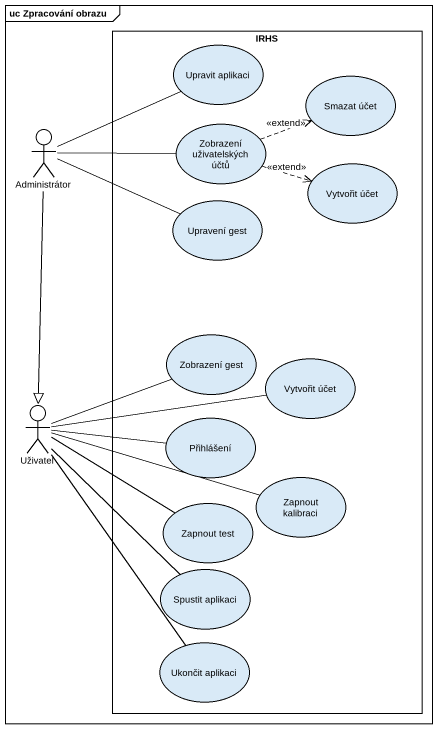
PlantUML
@startuml
mainframe uc Zpracování obrazu
rectangle IRHS {
  usecase "Upravit aplikaci" as Upravit_aplikaci
  usecase "Smazat účet" as Smazat_účet
  usecase "Zobrazení uživatelských účtů" as Zobrazení_uživatelských_účtů
  usecase "Vytvořit účet" as Vytvořit_účet
  usecase "Upravení gest" as Upravení_gest
  usecase "Zobrazení gest" as Zobrazení_gest
  usecase "Vytvořit účet" as Vytvořit_účet_2
  usecase Přihlášení
  usecase "Zapnout kalibraci" as Zapnout_kalibraci
  usecase "Zapnout test" as Zapnout_test
  usecase "Spustit aplikaci" as Spustit_aplikaci
  usecase "Ukončit aplikaci" as Ukončit_aplikaci
}
actor Administrátor
actor Uživatel
Administrátor -right- Upravit_aplikaci
Administrátor -right- Zobrazení_uživatelských_účtů
Administrátor -right- Upravení_gest
Administrátor --|> Uživatel
Zobrazení_uživatelských_účtů .right.> Smazat_účet : <<extend>>
Zobrazení_uživatelských_účtů .right.> Vytvořit_účet : <<extend>>
Uživatel -right- Zobrazení_gest
Uživatel -right- Vytvořit_účet_2
Uživatel -right- Přihlášení
Uživatel -right- Zapnout_kalibraci
Uživatel -right- Zapnout_test
Uživatel -- Spustit_aplikaci
Uživatel -- Ukončit_aplikaci
@enduml
